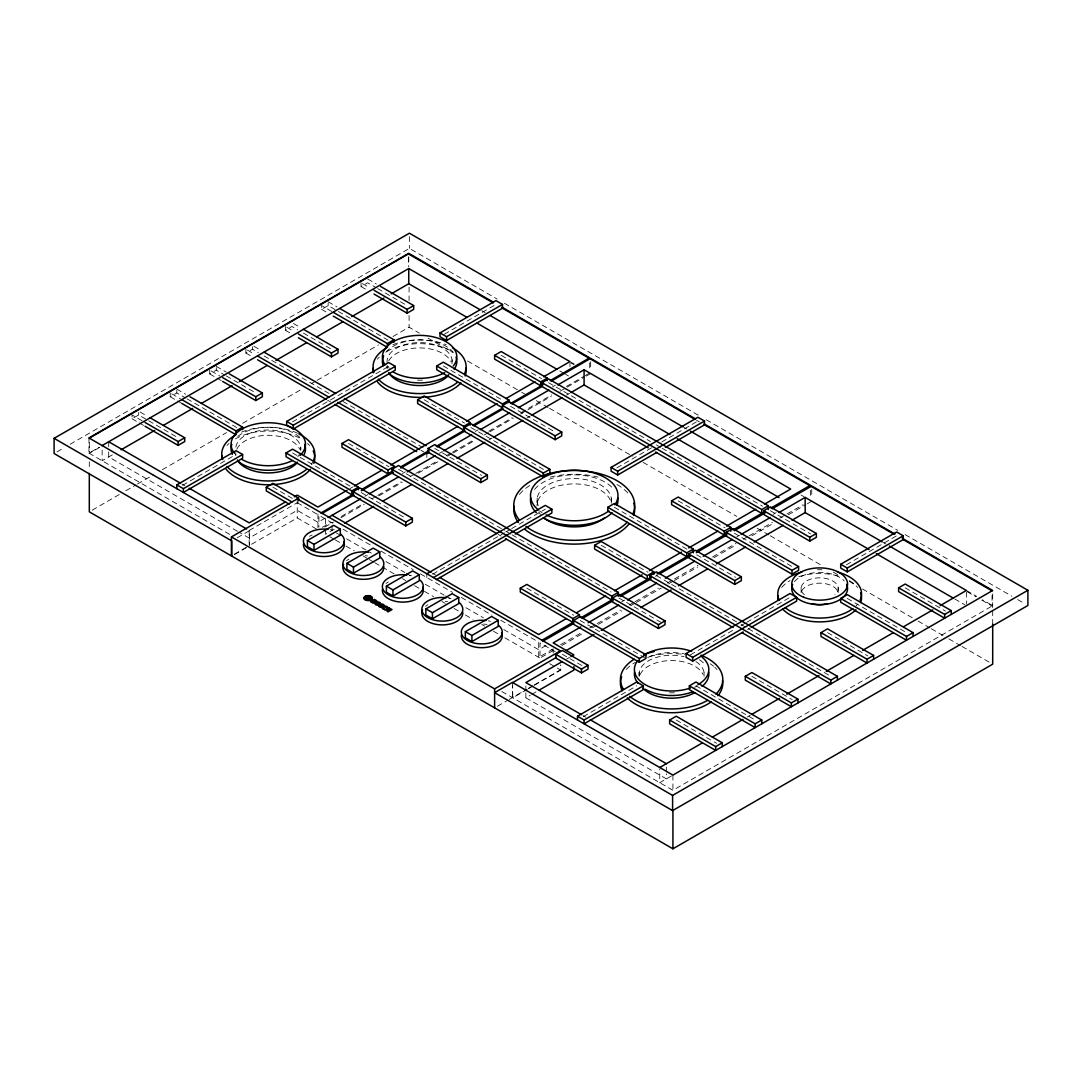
<?xml version="1.0" encoding="UTF-8"?>
<svg xmlns="http://www.w3.org/2000/svg" width="1082" height="1082" viewBox="0 0 1082 1082"><rect width="100%" height="100%" fill="white"/><g stroke="black" fill="none" stroke-linecap="round" stroke-linejoin="round"><path stroke-width="0.75" stroke-dasharray="5 3.75" d="M57.021 451.843L64.338 447.623M70.181 444.242L409.402 248.4L497.138 299.051M142.148 420.79L132.072 414.974L132.072 418.775L138.645 414.974L147.287 419.965M170.226 392.942L170.226 396.742L176.812 392.942L185.59 398.014M209.705 370.152L209.705 373.953L216.292 370.152L224.921 375.129M245.898 349.256L245.898 353.057L252.485 349.256L258.314 352.624M285.377 326.466L285.377 330.267L291.951 326.466L297.712 329.794M331.795 311.481L321.57 305.57L321.57 309.371L328.144 305.57L336.921 310.642M361.05 282.781L361.05 286.581L367.623 282.781L376.265 287.758M88.967 437.953L88.967 453.155L99.192 447.258M99.544 447.421L89.306 453.344L89.306 438.142M112.352 454.846L102.127 460.756L102.127 445.554M92.227 510.163L119.967 494.136M125.81 490.768L136.021 484.871M137.482 484.019L153.549 474.755M162.314 469.696L226.557 432.597M242.625 423.333L302.487 388.763M311.251 383.704L315.633 381.175M317.08 380.337L378.416 344.928M393.009 336.502L409.077 327.224L419.316 333.134M182.588 485.331L236.025 454.481M292.519 421.872L388.681 366.352M444.31 334.243L495.935 304.434M249.185 530.464L298.537 501.967M237.215 537.754L249.523 530.653L249.523 545.842M234.348 554.227L248.968 545.774M316.566 529.084L297.225 517.926L249.185 545.653L249.185 529.612M234.483 554.525L246.791 547.424M350 488.591L352.908 486.914M325.236 518.089L317.946 522.295L297.225 510.325L249.185 538.052L238.946 532.141M402.436 473.51L405.344 471.833M475.268 431.461L478.176 429.784M552.469 386.896L555.391 385.206M364.959 496.286L367.88 494.596M439.468 453.277L442.389 451.586M322.328 527.353L331.092 522.295M341.317 516.398L361.78 504.577M372.005 498.68L376.387 496.151M377.848 495.299L401.219 481.815M409.983 476.743L414.365 474.214M415.84 473.375L436.289 461.568M446.514 455.657L450.896 453.128M452.357 452.29L474.268 439.63M488.888 431.204L512.259 417.706M521.024 412.648L551.698 394.93M566.319 386.49L583.847 376.374M585.308 375.535L589.69 372.992M324.776 527.083L333.54 522.024M340.844 517.805L364.228 504.307M378.835 495.881L402.206 482.383M418.288 473.105L438.737 461.297M447.502 456.225L451.884 453.696M453.344 452.858L475.255 440.198M484.019 435.14L488.415 432.611M489.875 431.772L513.247 418.274M520.55 414.054L526.393 410.687M527.854 409.835L551.225 396.337M560.003 391.278L565.845 387.911M567.306 387.058L584.835 376.942M586.295 376.103L590.677 373.574M334.284 529.193L325.52 534.251L325.52 529.193M489.132 439.792L492.053 438.102M527.123 417.855L530.045 416.178M566.562 395.092L569.484 393.402M432.692 574.19L504.334 532.817M505.794 531.979L510.19 529.45M511.651 528.598L545.274 509.189M616.862 467.857L651.607 447.799M661.738 441.943L697.931 421.047M655.435 576.26L658.356 574.583M545.977 645.535L538.701 649.741L503.779 629.575M621.731 601.808L624.639 600.118M773.224 514.342L776.132 512.652M736.707 536.929L739.628 535.252M553.308 648.902L538.701 657.342L538.701 641.301M560.611 644.683L582.522 632.037M589.825 627.817L595.682 624.436M597.142 623.597L620.513 610.099M629.278 605.041L633.66 602.512M635.12 601.673L658.492 588.175M667.269 583.103L673.112 579.736M674.573 578.897L697.944 565.399M712.551 556.96L735.936 543.462M743.239 539.242L747.621 536.713M749.082 535.874L772.453 522.376M779.757 518.156L785.6 514.789M787.06 513.95L803.142 504.672M553.159 650.512L540.013 658.099L540.013 642.897L555.215 651.675M561.923 645.44L583.847 632.794M592.611 627.736L596.994 625.207M598.454 624.355L621.825 610.857M630.59 605.798L634.972 603.269M636.432 602.431L661.278 588.081M668.581 583.874L672.963 581.345M674.424 580.493L697.795 566.995M713.877 557.717L735.787 545.071M751.855 535.793L773.765 523.133M788.386 514.707L805.914 504.577M807.375 503.739L811.757 501.209M566.616 659.073L569.538 657.383M497.341 706.289L507.769 700.257M509.23 699.418L526.785 689.288M528.246 688.45L532.628 685.907M534.089 685.068L560.408 669.88L560.408 665.119M527.259 689.396L512.706 697.795L512.706 685.974M528.719 688.544L533.088 686.029M534.535 685.19L560.733 670.069L560.733 664.997M525.866 692.723L525.866 697.795L530.234 695.28M531.695 694.428L537.511 691.073M583.293 716.676L636.73 685.826M690.411 654.84L735.178 628.994M740.954 625.653L745.282 623.164M746.729 622.326L790.049 597.318M846.449 564.75L896.64 535.779M747.527 629.453L750.421 627.79M747.364 716.92L750.286 715.243M671.449 775.956L659.763 782.692L659.763 769.194M501.791 691.493L672.923 790.293L992.694 605.677L982.456 599.766M504.442 303.271L698.918 415.542M706.221 419.762L897.762 530.356M905.079 534.576L1011.819 596.196M1017.662 599.577L1024.979 603.797M696.578 420.276L699.499 421.966M481.706 310.656L485.142 312.63M570.714 362.051L574.366 364.147M683.824 427.349L686.732 429.027M801.086 495.042L804.007 496.733M882.993 542.339L885.915 544.03M966.375 590.474L976.654 596.412M570.782 362.835L573.703 364.526M967.173 591.692L975.95 596.764M981.807 600.145L992.045 606.055L992.045 594.234M559.786 370.923L564.141 373.439M565.588 374.277L568.496 375.954M954.757 598.968L964.928 604.838M905.188 587.824L945.492 611.087M501.196 355.329L541.487 378.605M548.56 382.69L650.444 441.51M656.26 444.864L660.629 447.38M662.089 448.232L762.512 506.2M770.303 510.704L810.607 533.967M367.623 278.98L376.265 283.971M377.699 288.596L407.928 306.044M362.484 283.606L369.679 287.758M361.05 286.581L366.798 289.895M428.093 338.206L452.952 352.556M467.586 361.009L520.239 391.4M521.7 392.252L527.556 395.633M536.334 400.692L548.033 407.454M549.494 408.293L632.875 456.428M643.114 462.339L736.72 516.385M757.197 528.219L768.91 534.968M770.37 535.82L821.563 565.372M833.262 572.121L839.118 575.502M849.356 581.413L855.199 584.794M862.516 589.014L912.248 617.727M918.104 621.109L929.803 627.858M931.264 628.71L942.963 635.459M948.819 638.84L960.518 645.602M961.979 646.441L992.694 664.172M678.184 500.831L724.981 527.84M734.259 533.196L792.754 566.968M847.287 598.454L907.23 633.065M443.295 365.973L503.238 400.583M510.555 406.318L555.878 432.489M328.144 301.77L336.921 306.842M338.382 311.481L388.1 340.181M321.57 309.371L327.413 312.752M614.36 507.282L687.476 549.494M696.74 554.836L735.598 577.274M293.398 323.491L300.593 327.657M424.212 399.785L464.516 423.048M827.541 632.645L867.845 655.908M470.927 427.512L544.03 469.723M303.474 333.107L332.255 349.729M286.811 327.291L294.02 331.444M285.377 330.267L292.573 334.419M656.476 575.665L739.655 623.678M741.102 624.53L746.945 627.898M748.406 628.737L831.585 676.764M434.734 448.408L481.531 475.417M601.2 545.274L647.996 572.283M253.932 346.294L261.235 350.514M264.157 355.992L332.742 395.593M342.953 401.49L423.211 447.826M247.359 350.095L254.649 354.314M421.006 450.355L423.928 452.033M245.898 353.057L251.741 356.424M327.616 400.232L330.537 401.922M398.555 469.304L504.794 530.64M506.241 531.478L510.609 533.994M512.07 534.833L611.032 591.976M618.972 598.076L660.71 622.177M216.292 366.352L226.368 372.167M348.539 443.471L388.844 466.734M751.882 676.331L792.186 699.594M226.368 375.968L256.596 393.415M498.207 534.44L501.128 536.117M211.152 370.977L219.781 375.968M209.705 373.953L215.467 377.266M216.9 378.105L221.228 380.594M292.613 452.966L352.57 487.576M361.185 492.553L406.521 518.724M526.853 588.202L573.649 615.212M695.956 685.826L755.899 720.436M580.155 620.486L644.48 657.626M176.812 389.141L185.59 394.213M187.051 398.852L236.755 427.552M171.7 393.78L180.464 398.852M170.226 396.742L176.082 400.124M177.543 400.962L181.925 403.491M432.489 573.23L435.397 574.907M272.88 487.157L292.83 498.68M562.383 654.299L582.346 665.822M676.209 720.017L716.514 743.28M140.092 412.012L147.287 416.164M297.225 502.724L317.946 514.694M332.81 523.282L318.933 515.262L318.933 527.083M343.035 529.179L372.235 546.031M380.999 551.09L413.121 569.646M420.425 573.852L452.547 592.409M461.311 597.467L491.972 615.171M500.736 620.229L538.701 642.14M148.721 420.79L178.949 438.237M336.367 532.926L340.316 535.211M346.646 538.863L371.383 553.132M385.922 561.544L404.844 572.459M406.291 573.298L410.66 575.813M425.212 584.212L444.12 595.141M445.581 595.979L451.397 599.333M465.95 607.732L483.411 617.822M132.072 418.775L137.833 422.102M139.267 422.927L143.581 425.415M329.888 536.78L334.27 539.309M335.231 539.864L341.087 543.245M345.956 546.058L354.247 550.846M363.025 555.905L367.853 558.704M369.314 559.543L373.696 562.072M374.71 562.667L394.146 573.879M402.49 578.708L405.818 580.628M414.582 585.687L418.964 588.216M424.428 591.367L433.571 596.642M441.97 601.497L445.243 603.391M454.007 608.436L459.85 611.817M465.368 614.995L472.996 619.404M481.747 624.463L484.668 626.14M493.433 631.198L499.275 634.579M504.848 637.798L541.406 658.897M549.683 663.685L560.733 670.069M181.871 483.992L184.806 485.683M582.941 715.554L585.862 717.231M237.485 531.303L108.714 456.956L108.714 448.516M525.866 697.795L666.35 778.891L666.35 773.833M88.967 453.155L230.588 534.914M992.694 593.856L992.694 609.017M992.694 610.694L992.694 624.057M966.375 592.165L966.375 603.986M838.185 587.648L838.185 594.83M811.757 489.389L811.757 497.828M810.445 490.322L810.445 497.071M801.113 587.648L801.113 594.83M704.057 672.409L704.057 676.399M672.923 775.104L672.923 790.293M666.35 767.084L666.35 772.142M639.164 672.409L639.164 676.399M611.303 498.193L611.303 503.509A37.221 21.491 0 0 0 572.067 483.938A37.221 21.491 0 0 0 537.024 506.011M590.677 361.753L590.677 370.193M589.69 362.862L589.69 371.315M569.957 363.295L569.957 366.663M553.173 649.66L553.173 653.028M537.145 498.193L537.145 505.93M525.866 685.974L525.866 691.046M512.381 682.404L512.381 697.606M452.046 359.779L452.046 363.768M426.835 453.723L426.835 457.524M426.835 573.758L426.835 577.558M409.402 236.579L409.402 248.4M409.077 287.109L409.077 300.485M409.077 315.525L409.077 327.224M408.753 256.718L408.753 266.848M408.414 257.286L408.414 265.726M387.167 365.716L387.167 368.367A32.568 18.8 0 0 1 387.167 365.094M332.093 525.392L332.093 530.464M328.144 303.041L328.144 305.57M325.52 519.062L325.52 527.502M317.946 513.855L317.946 528.205M300.715 447.15L300.715 449.801M297.225 498.924L297.225 517.926M252.485 346.727L252.485 349.256M216.292 367.623L216.292 370.152M176.812 390.413L176.812 392.942M138.645 412.445L138.645 414.974M108.714 441.754L108.714 446.825M89.306 461.703L89.306 470.061M309.398 536.347A20.477 11.821 0 0 1 312.13 535.022M330.308 529.68A20.477 11.821 0 0 1 332.526 530.194M346.578 560.719A20.477 11.821 0 0 1 348.877 559.137M365.134 555.715A20.477 11.821 0 0 1 367.488 555.918M386.058 583.509A20.477 11.821 0 0 1 388.357 581.927M409.267 575.272A20.477 11.821 0 0 1 411.471 575.773M425.537 606.299A20.477 11.821 0 0 1 427.823 604.73M445.27 601.389A20.477 11.821 0 0 1 447.596 601.66M448.746 598.062A20.477 11.821 0 0 1 450.951 598.576M483.573 624.098A20.477 11.821 0 0 1 487.076 624.463M488.225 620.852A20.477 11.821 0 0 1 490.43 621.366M227.004 445.5A46.526 26.861 0 0 1 229.032 443.471M235.376 438.913A46.526 26.861 0 0 1 301.175 438.913M307.504 443.471A46.526 26.861 0 0 1 309.547 445.5M312.644 462.176A46.526 26.861 0 0 1 311.251 464.381M241.584 432.097A46.526 26.861 0 0 1 297.55 433.233M235.822 455.738A32.568 18.8 0 0 1 235.822 452.465M236.809 449.233A32.568 18.8 0 0 1 268.268 435.302A32.568 18.8 0 0 1 299.728 449.233M299.728 453.656A32.568 18.8 0 0 1 297.793 456.726M235.822 447.15A32.568 18.8 0 0 1 271.109 430.054A32.568 18.8 0 0 1 300.715 450.423M237.783 436.465A37.221 21.491 0 0 1 302 439.698M377.442 359.183A46.526 26.861 0 0 1 379.309 357.101M386.707 351.542A46.526 26.861 0 0 1 452.506 351.542M392.915 344.725A46.526 26.861 0 0 1 446.284 344.725M388.695 360.82A32.568 18.8 0 0 1 420.546 347.931A32.568 18.8 0 0 1 451.059 361.861M422.44 380.147A32.568 18.8 0 0 1 416.759 380.147M389.344 368.353A32.568 18.8 0 0 1 388.14 366.284M387.167 363.052A32.568 18.8 0 0 1 419.6 342.615A32.568 18.8 0 0 1 452.046 363.052M385.868 352.326A37.221 21.491 0 0 1 419.6 339.924A37.221 21.491 0 0 1 453.331 352.326M626.207 669.528A51.179 29.552 0 0 1 635.418 662.279M649.984 656.395A51.179 29.552 0 0 1 684.852 654.624M710.225 663.78A51.179 29.552 0 0 1 713.525 666.214M714.769 667.296A51.179 29.552 0 0 1 717.001 669.528M640.152 674.505A32.568 18.8 0 0 1 671.611 660.561A32.568 18.8 0 0 1 703.07 674.505M697.16 685.717A32.568 18.8 0 0 1 694.63 687.341M674.451 692.778A32.568 18.8 0 0 1 668.771 692.778M639.164 675.695A32.568 18.8 0 0 1 684.067 656.679M695.929 661.548A32.568 18.8 0 0 1 704.057 675.695M647.685 657.586A37.221 21.491 0 0 1 684.338 653.853M699.405 659.763A37.221 21.491 0 0 1 705.342 664.97M781.704 587.485A41.873 24.169 0 0 1 790.049 580.601M798.719 576.76A41.873 24.169 0 0 1 840.592 576.76M849.262 580.601A41.873 24.169 0 0 1 857.607 587.485M857.607 604.121A41.873 24.169 0 0 1 855.916 605.988M817.451 569.754A41.873 24.169 0 0 1 821.847 569.754M801.681 591.11A18.61 10.739 0 0 1 821.279 583.198A18.61 10.739 0 0 1 838.185 592.963M804.413 594.748A18.61 10.739 0 0 1 807.28 580.547A18.61 10.739 0 0 1 832.017 580.547A18.61 10.739 0 0 1 834.898 594.748M794.35 581.764A27.916 16.122 0 0 1 818.844 572.473A27.916 16.122 0 0 1 844.217 580.926M519.414 494.433A60.484 34.922 0 0 1 531.465 484.493M550.265 477.121A60.484 34.922 0 0 1 598.184 477.121M616.997 484.493A60.484 34.922 0 0 1 629.048 494.433M540.5 514.464A37.221 21.491 0 0 1 538.89 512.138M538.281 505.632A37.221 21.491 0 0 1 570.985 478.663A37.221 21.491 0 0 1 611.303 501.94M534.589 489.402A43.74 25.251 0 0 1 574.231 474.822A43.74 25.251 0 0 1 613.859 489.402M541.987 512.57A43.74 25.251 0 0 1 539.526 510.88"/><path stroke-width="1.5" d="M54.1 438.332L409.402 233.198L1027.9 590.285L1027.9 605.487L672.598 810.621L54.1 453.534L54.1 438.332L231.751 540.905L231.751 556.094M89.306 438.142L408.414 253.905L493.257 302.892M102.127 445.554L408.753 268.539L479.908 309.614M121.116 449.787L154.699 430.406M163.45 425.348L192.65 408.482M201.414 403.424L232.075 385.733M239.379 381.513L267.119 365.5M275.883 360.441L306.544 342.737M316.769 336.84L343.048 321.665M351.799 316.607L383.921 298.064M391.224 293.844L408.753 283.727L466.842 317.269M145.029 422.453L178.124 441.564L184.711 437.764L184.711 441.564L178.124 445.365L145.029 426.254M222.662 377.632L255.771 396.742L262.344 392.942L262.344 396.742L255.771 400.543L222.662 381.432M298.334 333.946L331.43 353.057L338.017 349.256L338.017 353.057L331.43 356.857L298.334 337.746M373.993 290.26L407.103 309.371L413.676 305.57L413.676 309.371L407.103 313.171L373.993 294.061M181.925 399.691L236.025 430.934L242.611 427.133L242.611 429.662M333.27 312.319L387.37 343.562L393.943 339.762L393.943 342.291M176.812 488.672L176.812 484.871L236.025 450.68L242.611 454.481L242.611 458.281L183.385 492.472L183.385 488.672L242.611 454.481M286.689 421.439L388.681 362.551L395.255 366.352L395.255 370.152L293.276 429.027L286.689 425.226L286.689 421.439L293.276 425.226L395.255 366.352M439.995 332.918L495.935 300.634L502.508 304.434L502.508 308.235L446.582 340.519L439.995 336.718L439.995 332.918L446.582 336.718L502.508 304.434M286.04 452.966L351.839 490.944L351.839 494.745L286.04 456.766L286.04 452.966L292.613 449.165L358.413 487.157L358.413 489.686M502.508 407.752L436.709 369.773L436.709 365.973L443.295 362.172L509.095 400.164L509.095 402.693M289.11 504.117L266.294 490.944L266.294 487.157L272.88 483.356L298.537 498.166L298.537 500.695M341.966 443.471L348.539 439.671L394.605 466.261L388.019 470.061L341.966 443.471L341.966 447.258L388.019 473.862L391.968 471.576M417.625 399.785L463.691 426.376L463.691 430.176L417.625 403.572L417.625 399.785L424.212 395.985L470.264 422.575L470.264 425.104M494.609 355.329L540.675 381.932L540.675 385.719L494.609 359.129L494.609 355.329L501.196 351.542L547.249 378.132L547.249 380.661M285.58 501.859L249.185 522.863L189.188 488.225M294.304 496.814L297.225 495.123L317.946 507.093L347.079 490.281M231.426 555.905L231.426 536.915L298.537 498.166M354.369 486.075L382.041 470.088M390.778 465.044L457.781 426.362M466.531 421.317L497.111 403.654M505.862 398.609L534.995 381.784M543.732 376.739L569.957 361.604L490.078 315.484M351.839 490.944L358.413 487.157M463.691 426.376L470.264 422.575M436.709 365.973L502.508 403.965L509.095 400.164M540.675 381.932L547.249 378.132M353.151 491.715L359.724 487.914L412.364 518.305L412.364 522.106L405.791 525.906L353.151 495.515L353.151 491.715L405.791 522.106L412.364 518.305M496.76 533.588L391.968 473.091L391.968 469.304L398.555 465.503L618.309 592.381L618.309 596.182M428.161 448.408L434.734 444.607L487.373 474.998L487.373 478.799L480.8 482.599L428.161 452.208L428.161 448.408L480.8 478.799L487.373 474.998M464.34 427.512L470.927 423.711L549.886 469.304L549.886 473.091L543.299 476.892L464.34 431.312L464.34 427.512L543.299 473.091L549.886 469.304M648.226 447.826L541.987 386.49L541.987 382.69L548.56 378.889L768.328 505.767L768.328 509.568M320.867 513.003L353.016 494.447M361.78 489.389L392.455 471.671M401.219 466.613L428.986 450.585M436.289 446.366L464.043 430.338M472.807 425.28L502.034 408.414M510.799 403.356L542.934 384.8M550.238 380.58L589.69 357.804L502.143 307.261M321.854 513.571L354.003 495.015M361.307 490.795L393.442 472.239M400.746 468.033L428.513 452.005M437.277 446.934L465.03 430.92M473.794 425.848L503.022 408.982M511.786 403.924L542.461 386.206M551.225 381.148L590.677 358.372L695.469 418.869M426.835 453.723L429.473 452.208M328.144 517.548L360.577 498.816M369.341 493.757L398.555 476.892M407.319 471.833L435.086 455.806M443.85 450.748L471.603 434.721M480.367 429.649L509.595 412.783M518.359 407.725L549.034 390.007M557.798 384.949L584.091 369.773L683.04 426.89M307.423 540.527L333.743 525.325L340.316 529.125L340.316 535.211L313.996 550.4L307.423 546.599L307.423 540.527L313.996 544.327L340.316 529.125M344.509 523.296L373.723 506.417M382.487 501.358L411.715 484.493M421.939 478.582L448.232 463.407M456.996 458.349L484.75 442.322M493.514 437.263L522.741 420.384M531.505 415.326L562.18 397.621M570.944 392.55L584.091 384.962L669.934 434.531M561.72 432.07L509.095 401.679L502.508 405.48L555.147 435.87L561.72 432.07L561.72 435.87L555.147 439.671L502.508 409.28L502.508 403.965M346.903 563.316L373.222 548.128L379.796 551.915L379.796 558.001L353.476 573.19L346.903 569.389L346.903 563.316L353.476 567.117L379.796 551.915M386.382 586.106L412.702 570.917L419.275 574.718L419.275 580.791L392.955 595.993L386.382 592.192L386.382 586.106L392.955 589.906L419.275 574.718M426.835 573.758L545.274 505.389L551.861 509.189L551.861 512.99L515.303 534.089M656.733 452.425L617.66 474.998L611.073 471.197L611.073 467.397L697.931 417.26L704.504 421.047L704.504 424.847L665.416 447.421M433.422 577.558L551.861 509.189M611.073 467.397L617.66 471.197L704.504 421.047M436.344 579.668L506.525 539.147M425.848 608.909L452.168 593.707L458.754 597.507L458.754 603.58L432.435 618.782L425.848 614.982L425.848 608.909L432.435 612.696L458.754 597.507M607.786 507.282L686.745 552.875L686.745 556.675L607.786 511.083L607.786 507.282L614.36 503.482L693.319 549.074L693.319 552.875M520.28 588.202L572.905 618.593L572.905 622.393L520.28 592.003L520.28 588.202L526.853 584.402L579.492 614.792L579.492 617.322M594.627 545.274L647.266 575.665L647.266 579.465L594.627 549.074L594.627 545.274L601.2 541.473L653.839 571.864L653.839 574.393M671.611 500.831L724.25 531.221L724.25 535.022L671.611 504.631L671.611 500.831L678.184 497.03L730.823 527.421L730.823 531.221M465.328 631.699L491.647 616.497L498.234 620.297L498.234 626.383L471.914 641.572L465.328 637.771L465.328 631.699L471.914 635.499L498.234 620.297M566.373 618.566L538.701 634.539L439.765 577.423M576.571 612.683L605.704 595.857M614.441 590.813L642.126 574.84M649.403 570.633L681.457 552.131M688.734 547.925L717.866 531.1M726.604 526.055L755.736 509.23M764.487 504.185L790.699 489.05L690.302 431.096M572.905 618.593L579.492 614.792M391.968 469.304L611.736 596.182L618.309 592.381M647.266 575.665L653.839 571.864M686.745 552.875L693.319 549.074M724.25 531.221L730.823 527.421M541.987 382.69L761.755 509.568L768.328 505.767M733.069 627.479L649.89 579.465L649.89 575.665L656.476 571.864L837.414 676.331L837.414 680.132M573.568 620.486L580.155 616.686L645.94 654.678L645.94 658.478L639.367 662.279L573.568 624.287L573.568 620.486L639.367 658.478L645.94 654.678M612.385 598.076L618.972 594.275L665.024 620.865L665.024 624.666L658.451 628.466L612.385 601.876L612.385 598.076L658.451 624.666L665.024 620.865M688.72 554.011L695.293 550.211L741.359 576.801L741.359 580.601L734.773 584.402L688.72 557.812L688.72 554.011L734.773 580.601L741.359 576.801M726.225 532.358L732.798 528.557L798.597 566.549L798.597 570.349L792.01 574.15L726.225 536.158L726.225 532.358L792.01 570.349L798.597 566.549M763.73 510.704L770.303 506.903L816.355 533.494L816.355 537.294L809.782 541.095L763.73 514.505L763.73 510.704L809.782 537.294L816.355 533.494M541.622 640.449L573.758 621.893M581.061 617.687L613.21 599.13M619.053 595.749L651.215 577.179M657.031 573.825L689.369 555.147M696.483 551.049L727.158 533.331M733.014 529.964L765.15 511.407M770.993 508.026L810.445 485.25L704.193 423.914M542.934 641.22L573.622 623.503M582.387 618.444L613.061 600.726M620.365 596.507L651.053 578.802M659.817 573.731L690.492 556.026M696.335 552.645L727.023 534.941M734.326 530.721L765.001 513.003M772.305 508.783L811.757 486.007L894.936 534.035M580.845 626.924L553.173 642.897L573.893 654.867L570.985 656.544M588.135 622.718L618.728 605.054M627.465 600.01L656.598 583.184M665.335 578.14L694.468 561.328M703.205 556.283L732.338 539.458M741.089 534.413L770.222 517.588M778.959 512.543L805.17 497.409L882.141 541.852M231.426 536.915L494.609 688.869L560.408 650.877L297.225 498.924M555.81 654.299L562.383 650.498L588.04 665.308L588.04 669.109L581.467 672.909L555.81 658.099L555.81 654.299L581.467 669.109L588.04 665.308M566.278 650.525L593.964 634.552M601.24 630.346L631.834 612.683M640.571 607.638L671.165 589.974M678.441 585.768L707.574 568.956M716.325 563.911L745.457 547.086M754.195 542.041L783.327 525.216M792.065 520.172L805.17 512.597L869.076 549.494M512.706 682.593L556.378 657.383M562.248 661.589L525.866 682.593L581.467 714.702M538.971 690.235L573.893 670.069L573.893 666.688M577.518 720.017L577.518 716.216L636.73 682.025L643.317 685.826L643.317 689.626L584.091 723.817L584.091 720.017L643.317 685.826M743.199 631.956L692.669 661.129L686.083 657.342L686.083 653.542L790.049 593.518L796.623 597.318L796.623 601.119L751.868 626.951M840.7 564.263L896.64 531.979L903.213 535.779L903.213 539.58L847.287 571.864L840.7 568.064L840.7 564.263L847.287 568.064L903.213 535.779M686.083 653.542L692.669 657.342L796.623 597.318M689.369 685.826L755.168 723.817L755.168 727.618L689.369 689.626L689.369 685.826L695.956 682.025L761.755 720.017L761.755 723.817M840.7 598.454L906.5 636.446L906.5 640.246L840.7 602.255L840.7 598.454L847.287 594.654L913.086 632.645L913.086 636.446M669.636 720.017L715.689 746.607L715.689 750.408L669.636 723.817L669.636 720.017L676.209 716.216L722.276 742.807L722.276 746.607M745.295 676.331L791.361 702.921L791.361 706.722L745.295 680.132L745.295 676.331L751.882 672.531L797.934 699.121L797.934 702.921M820.967 632.645L867.02 659.236L867.02 663.036L820.967 636.446L820.967 632.645L827.541 628.845L873.607 655.435L873.607 659.236M898.615 587.824L944.667 614.414L944.667 618.214L898.615 591.624L898.615 587.824L905.188 584.023L951.24 610.613L951.24 614.414M659.763 767.503L702.11 743.05M712.321 737.153L742.982 719.449M751.747 714.391L779.486 698.377M786.79 694.157L818.912 675.614M826.215 671.408L853.955 655.381M862.719 650.323L893.38 632.632M903.592 626.721L932.792 609.869M940.096 605.649L966.375 590.474L889.404 546.045M715.689 746.607L722.276 742.807M755.168 723.817L761.755 720.017M791.361 702.921L797.934 699.121M649.89 575.665L830.841 680.132L837.414 676.331M867.02 659.236L873.607 655.435M906.5 636.446L913.086 632.645M944.667 614.414L951.24 610.613M902.226 538.241L992.694 590.474L672.923 775.104L512.381 682.404L494.609 692.669L672.598 795.419L1027.9 590.285M89.306 473.402L89.306 511.84L672.923 848.802L992.694 664.172L992.694 624.057M369.003 596.344L368.191 597.021L370.085 598.116M493.378 302.203L408.753 253.337L88.967 437.953L246.601 528.963M502.034 307.951L695.104 419.424M703.882 424.496L894.043 534.278M902.821 539.35L992.045 590.853M477 323.139L556.878 369.246M677.21 438.724L779.067 497.531M876.339 553.686L953.31 598.13M380.58 286.46L413.676 305.57M655.503 452.019L761.755 513.368L761.755 509.568M339.843 308.519L393.943 339.762M333.27 316.12L387.37 347.363L387.37 343.562M303.474 329.307L338.017 349.256M264.157 352.191L335.65 393.483M344.414 398.528L426.119 445.716M741.819 632.537L830.841 683.932L830.841 680.132M257.57 355.992L329.077 397.283M337.827 402.328L419.546 449.517M257.57 359.792L326.155 399.393M334.906 404.452L416.624 451.627M229.249 373.831L262.344 392.942M505.483 538.633L611.736 599.969L611.736 596.182M189.972 396.742L242.611 427.133M181.925 403.491L236.025 434.734L236.025 430.934M332.093 515.262L431.028 572.378M150.168 417.828L184.711 437.764M266.294 487.157L291.951 501.967M108.714 441.754L180.41 483.154M590.258 719.773L666.35 763.703M176.812 484.871L183.385 488.672M577.518 716.216L584.091 720.017M369.652 598.373L367.758 597.278L366.784 597.832L368.692 598.928M368.205 599.198L366.311 598.116L365.026 598.549M365.54 597.994L367.866 596.628A2.583 1.488 0 0 0 365.621 598.048M847.287 568.064L847.287 571.864M809.782 537.294L809.782 541.095M805.17 497.409L805.17 512.597M792.01 570.349L792.01 574.15M734.773 580.601L734.773 584.402M692.669 657.342L692.669 661.129M672.923 810.35L672.923 848.802M672.598 795.419L672.598 810.621M658.451 624.666L658.451 628.466M639.367 658.478L639.367 662.279M617.66 471.197L617.66 474.998M584.091 369.773L584.091 384.962M581.467 669.109L581.467 672.909M555.147 435.87L555.147 439.671M543.299 473.091L543.299 476.892M494.609 688.869L494.609 707.858M480.8 478.799L480.8 482.599M471.914 635.499L471.914 641.572M446.582 336.718L446.582 340.519M432.435 612.696L432.435 618.782M408.753 268.539L408.753 283.727M407.103 309.371L407.103 313.171M405.791 522.106L405.791 525.906M392.955 589.906L392.955 595.993M388.019 470.061L388.019 473.862M353.476 567.117L353.476 573.19M331.43 353.057L331.43 356.857M313.996 544.327L313.996 550.4M293.276 425.226L293.276 429.027M255.771 396.742L255.771 400.543M178.124 441.564L178.124 445.365M343.643 541.649A20.477 11.821 0 0 1 325.655 556.473A20.477 11.821 0 0 1 303.474 543.678M340.641 534.129A20.477 11.821 0 0 1 330.686 552.05A20.477 11.821 0 0 1 303.447 541.703A20.477 11.821 0 0 1 328.008 529.328M383.745 566.468A20.477 11.821 0 0 1 361.564 579.276A20.477 11.821 0 0 1 343.576 564.439M380.12 556.919A20.477 11.821 0 0 1 369.787 574.921A20.477 11.821 0 0 1 342.886 564.047A20.477 11.821 0 0 1 368.651 552.28M422.602 587.228A20.477 11.821 0 0 1 404.614 602.065A20.477 11.821 0 0 1 382.433 589.257M419.6 579.709A20.477 11.821 0 0 1 409.645 597.629A20.477 11.821 0 0 1 382.406 587.296A20.477 11.821 0 0 1 406.967 574.921M462.704 612.047A20.477 11.821 0 0 1 440.523 624.855A20.477 11.821 0 0 1 422.535 610.018M459.079 602.498A20.477 11.821 0 0 1 449.125 620.432A20.477 11.821 0 0 1 421.885 610.086A20.477 11.821 0 0 1 446.447 597.71M501.561 632.821A20.477 11.821 0 0 1 483.573 647.645A20.477 11.821 0 0 1 461.392 634.85M498.545 625.301A20.477 11.821 0 0 1 488.591 643.222A20.477 11.821 0 0 1 461.365 632.875A20.477 11.821 0 0 1 485.926 620.5M313.212 450.951A46.526 26.861 0 0 1 313.834 463.339M310.439 469.25A46.526 26.861 0 0 1 273.935 484.56M272.326 484.655A46.526 26.861 0 0 1 226.097 469.25M221.769 458.687A46.526 26.861 0 0 1 221.918 455.563M298.794 433.828A46.526 26.861 0 0 1 313.212 461.054M306.382 469.507A46.526 26.861 0 0 1 227.004 466.504M222.703 459.539A46.526 26.861 0 0 1 235.376 435.113M296.941 463.028A32.568 18.8 0 0 1 265.428 472.834A32.568 18.8 0 0 1 237.35 460.012M304.718 444.432A37.221 21.491 0 0 1 304.218 454.345M297.469 462.109A37.221 21.491 0 0 1 237.783 461.108M232.319 454.345A37.221 21.491 0 0 1 231.819 444.432M234.537 453.304A37.221 21.491 0 0 1 270.432 422.778A37.221 21.491 0 0 1 299.944 455.508M292.194 460.689A37.221 21.491 0 0 1 241.949 459.417M465.95 368.191A46.526 26.861 0 0 1 465.165 375.968M460.878 382.933A46.526 26.861 0 0 1 425.267 397.189M423.657 397.283A46.526 26.861 0 0 1 377.442 381.878M373.249 372.871A46.526 26.861 0 0 1 373.249 368.191M452.506 347.741A46.526 26.861 0 0 1 464.543 373.682M457.713 382.135A46.526 26.861 0 0 1 378.335 379.133M374.034 372.167A46.526 26.861 0 0 1 386.707 347.741M448.273 375.657A32.568 18.8 0 0 1 416.759 385.463A32.568 18.8 0 0 1 388.695 372.641M456.049 357.06A37.221 21.491 0 0 1 454.197 369.354M448.8 374.737A37.221 21.491 0 0 1 389.114 373.736M383.15 365.757A37.221 21.491 0 0 1 383.65 355.856M385.016 364.783A37.221 21.491 0 0 1 420.682 335.379A37.221 21.491 0 0 1 453.331 365.932M444.756 372.695A37.221 21.491 0 0 1 393.28 372.046M722.587 680.592A51.179 29.552 0 0 1 717.988 695.658M711.388 701.758A51.179 29.552 0 0 1 627.289 697.944M622.177 690.816A51.179 29.552 0 0 1 621.65 676.777M700.96 655.165A51.179 29.552 0 0 1 715.932 694.144M707.79 700.257A51.179 29.552 0 0 1 629.683 696.321M623.516 689.477A51.179 29.552 0 0 1 634.187 659.222M643.736 654.596A51.179 29.552 0 0 1 654.11 651.607M694.63 692.669A32.568 18.8 0 0 1 642.938 688.287M708.683 672.179A37.221 21.491 0 0 1 702.096 686.38M692.953 691.655A37.221 21.491 0 0 1 645.291 689.248M637.88 683.134A37.221 21.491 0 0 1 634.525 672.179M702.096 657.166A37.221 21.491 0 0 1 697.931 684.69M690.221 688.098A37.221 21.491 0 0 1 646.468 685.339A37.221 21.491 0 0 1 637.88 660.412M645.291 654.299A37.221 21.491 0 0 1 691.614 651.364M860.663 592.801A41.873 24.169 0 0 1 860.663 602.593M855.916 609.788A41.873 24.169 0 0 1 818.736 621.866A41.873 24.169 0 0 1 782.502 608.855M777.944 599.807A41.873 24.169 0 0 1 777.944 595.587M837.346 571.986A41.873 24.169 0 0 1 860.095 600.158M852.873 608.611A41.873 24.169 0 0 1 785.356 607.759M779.202 600.158A41.873 24.169 0 0 1 801.951 571.986M827.514 603.634A18.61 10.739 0 0 1 811.784 603.634M846.611 584.402A27.916 16.122 0 0 1 819.656 604.703A27.916 16.122 0 0 1 792.687 584.402M633.795 503.116A60.484 34.922 0 0 1 633.795 515.248M629.048 523.945A60.484 34.922 0 0 1 524.689 529.22M518.346 522.552A60.484 34.922 0 0 1 513.977 506.146M519.414 520.144A60.484 34.922 0 0 1 568.956 470.602A60.484 34.922 0 0 1 632.645 514.423M627.127 522.308A60.484 34.922 0 0 1 525.92 526.393M604.716 517.71A37.221 21.491 0 0 1 543.732 517.71M617.795 497.869A43.74 25.251 0 0 1 617.051 505.172M612.101 512.692A43.74 25.251 0 0 1 543.299 517.926M536.347 512.692A43.74 25.251 0 0 1 530.653 497.869M538.403 509.987A43.74 25.251 0 0 1 569.146 470.427A43.74 25.251 0 0 1 614.874 504.834M608.923 510.88A43.74 25.251 0 0 1 546.112 514.856M365.107 598.603A3.192 1.839 0 0 1 369.084 596.398M380.255 604.865L380.255 605.014A2.908 1.677 0 0 0 380.769 605.839C381.96 607.705 376.076 603.742 379.593 606.975A1.853 1.068 0 0 0 381.689 607.11L382.081 606.948A1.515 0.879 0 0 0 382.365 605.961L381.54 605.027L382.582 604.987A1.555 0.893 0 0 1 383.001 605.541L384.178 605.447A3.057 1.758 0 0 0 383.583 604.608L383.353 604.446A2.232 1.285 0 0 0 381.784 604.067L381.391 604.094A1.542 0.893 0 0 0 380.296 604.716L380.255 604.865M386.328 607.584L387.708 607.786A2.286 1.325 0 0 0 387.221 606.704L386.761 606.447A2.705 1.555 0 0 0 383.285 606.529L382.879 606.772A2.719 1.569 0 0 0 382.419 608.544L382.866 608.909A2.664 1.542 0 0 0 385.016 609.315L383.812 608.355A1.637 0.947 0 0 1 384.015 607.232A1.637 0.947 0 0 1 385.719 606.975L386.328 607.584M375.427 601.051L373.777 600.835L375.427 601.051M374.034 601.998L372.262 601.741L374.034 601.998M375.224 602.39L374.615 602.985A1.691 0.974 0 0 1 372.681 602.931L370.49 601.673L374.413 599.401L376.55 600.659A1.677 0.974 0 0 1 376.604 601.633L375.224 602.39M378.578 604.081L378.524 604.121A1.42 0.811 0 0 1 376.712 604.256L376.482 604.094A1.474 0.852 0 0 1 376.752 603.134L376.915 603.039A1.407 0.811 0 0 1 378.714 602.904L378.876 602.999A1.407 0.811 0 0 1 378.673 604.027L378.578 604.081M379.512 604.622L379.376 604.716A2.719 1.569 0 0 1 375.887 604.865L375.549 604.662A2.746 1.582 0 0 1 375.725 602.633L376.049 602.444A2.732 1.582 0 0 1 379.566 602.309L379.904 602.498A2.732 1.582 0 0 1 379.701 604.527L379.512 604.622M365.351 596.209L364.823 596.52A4.301 2.475 0 0 0 365.08 599.874A4.301 2.475 0 0 0 370.883 600.01L371.41 599.712A4.301 2.475 0 0 0 371.153 596.358A4.301 2.475 0 0 0 365.351 596.209M365.73 596.466L365.27 596.737A3.719 2.15 0 0 0 365.486 599.631A3.719 2.15 0 0 0 370.504 599.766L370.964 599.496A3.719 2.15 0 0 0 370.747 596.588A3.719 2.15 0 0 0 365.73 596.466M371.167 597.494L367.312 599.928A3.192 1.839 0 0 0 371.302 597.724L371.167 597.494M370.774 598.17L368.448 599.644A2.583 1.488 0 0 0 370.774 598.278L370.774 598.17M388.803 607.692L384.84 609.977L388.587 610.343L387.031 611.249L388.059 611.844L392.036 609.558L390.981 608.95L389.52 609.802L388.33 609.112L389.791 608.26L388.803 607.692M803.642 597.223A27.916 16.122 0 0 0 847.463 585.43A27.916 16.122 0 0 0 807.848 569.416A27.916 16.122 0 0 0 803.642 597.223"/></g></svg>
